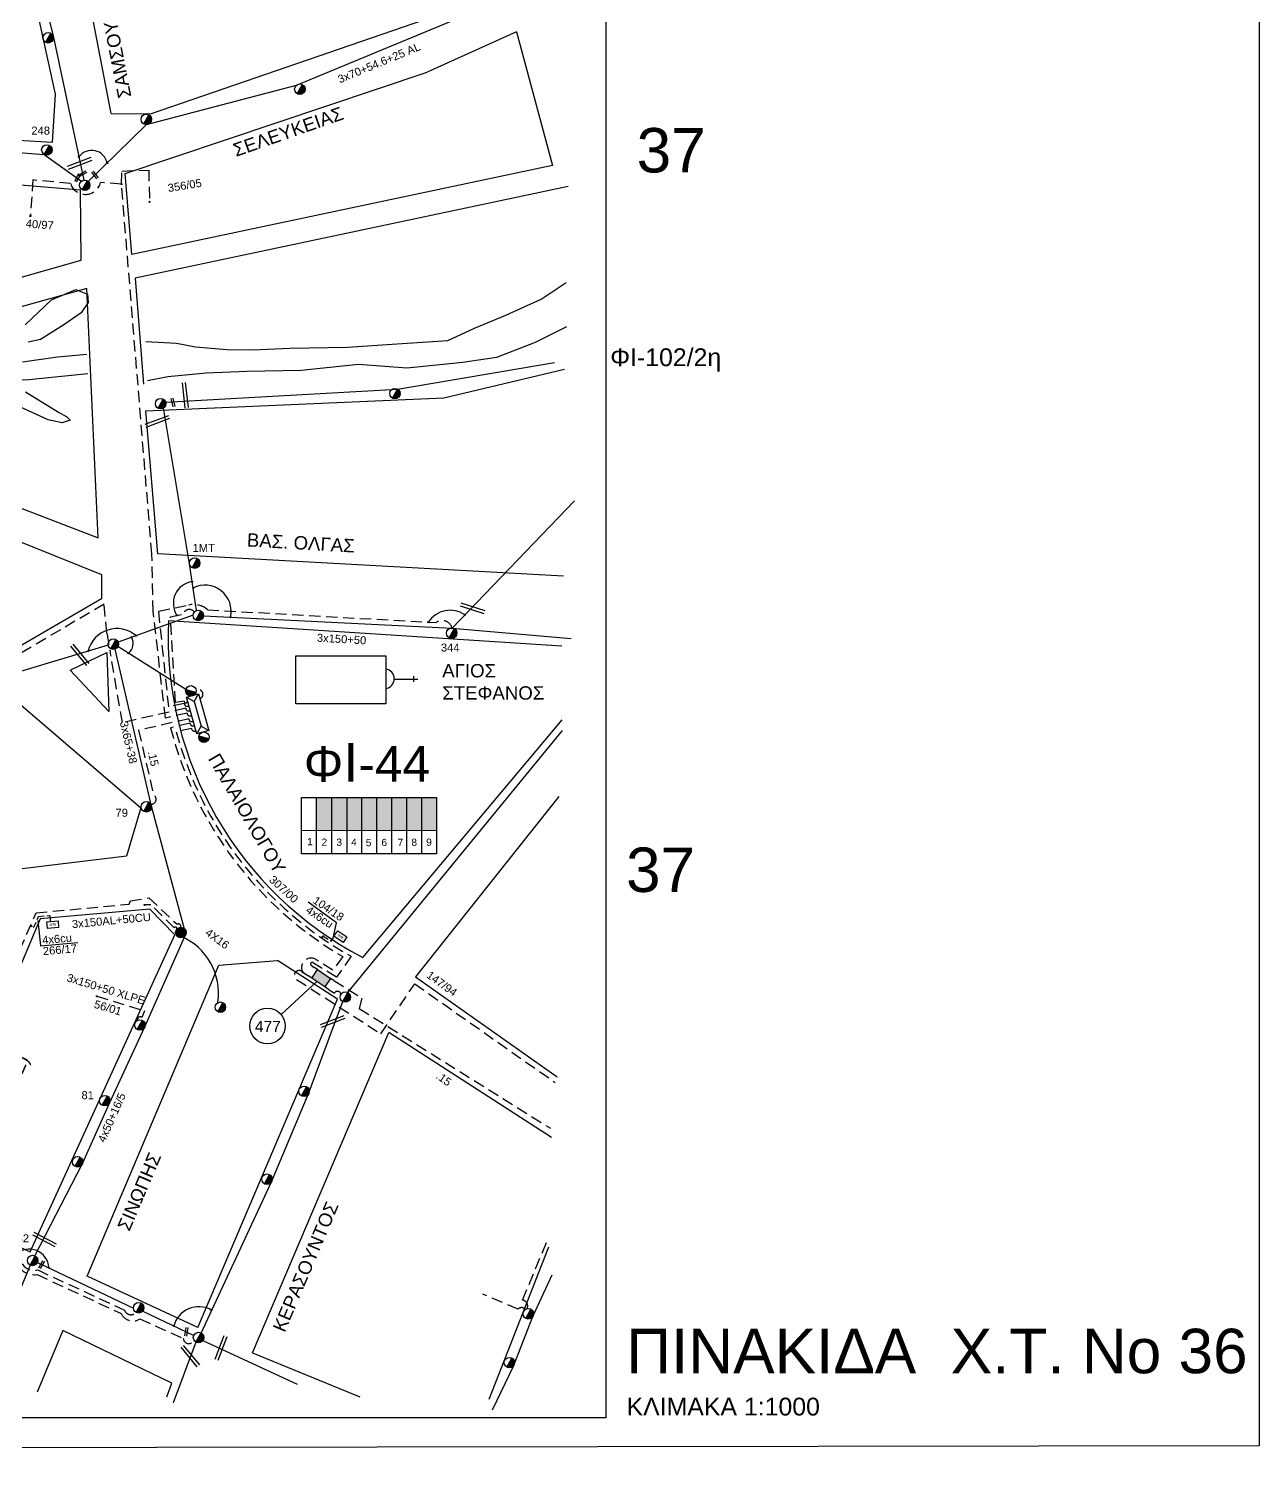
# Model space of a CAD drawing. Header units: millimetres. Extents: x 1091 to 3521, y 1177 to 2968.
# Drawn here: x 3244.7 to 3521.5, y 1933.2 to 2255.6 of the extents above; entities that cross this region are included whole.
import ezdxf
from ezdxf.enums import TextEntityAlignment as Align

# ---------------------------------------------------------------- set-up
doc = ezdxf.new("R2010")
doc.units = ezdxf.units.MM
doc.linetypes.add('DASHED', pattern=[19.05, 12.7, -6.35])
for name, color, linetype, lineweight in [('3x150+50', 7, 'Continuous', 30), ('3x150+50 XLPE', 7, 'SYN_LINE', 30), ('3x65+38', 7, 'Continuous', 30), ('4x50+16_5', 7, 'Continuous', 30), ('Άγνωστα', 7, 'Continuous', 30), ('Γυμνά εναέρια ΧΤ (3Φ) 4x50AL', 7, 'Continuous', 30), ('Εναέρια παροχή ΧΤ 4x16', 7, 'SYN_LINE', 30), ('Καλώδια ΧΤ   3x150AL+50CU', 7, 'DASHED', 30), ('Συνεστραμμένα ΧΤ   3x70+54.6+25 AL', 7, 'SYN_LINE', 30), ('Υπόγεια Καλώδια Δικτύου ΧΤ   .15', 7, 'DASHED', 30), ('Υπόγεια καλώδια Παροχών ΧΤ   4x16AL', 7, 'DASHED', 30), ('Υπόγεια καλώδια Παροχών ΧΤ   4x50AL', 7, 'DASHED', 30), ('Υπόγεια καλώδια Παροχών ΧΤ   4x6', 7, 'DASHED', 30)]:
    doc.layers.add(name, color=color, linetype=linetype, lineweight=lineweight)
for name, color, linetype in [('Link Box 4 Διευθύνσεων', 7, 'Continuous'), ('Pillar OTE', 7, 'Continuous'), ('TEXT ΚΑΛΩΔΙΩΝ', 7, 'Continuous'), ('ΑΓΝΩΣΤΟ ΕΝΑΕΡΙΟ ΚΑΛΩΔΙΟ', 7, 'Continuous'), ('ΑΓΝΩΣΤΟ ΥΠΟΓΕΙΟ ΚΑΛΩΔΙΟ', 7, 'DASHED'), ('Επιγραφές - Σχήματα', 7, 'Continuous'), ('Μηχανική τομή', 7, 'Continuous'), ('Στύλος Ξύλινος', 7, 'Continuous'), ('Στύλος Ξύλινος @ 1', 7, 'Continuous'), ('Στύλος ΦΜ', 7, 'Continuous'), ('Στύλος ΦΜ @ 1', 7, 'Continuous'), ('Συνδέσεις', 7, 'Continuous'), ('Τομή', 7, 'Continuous'), ('Υποσταθμός εναέριος 2 στύλων', 7, 'Continuous'), ('Υποσταθμός πόλεως', 7, 'Continuous'), ('Υπόβαθρο ΔΕΗ', 7, 'Continuous')]:
    doc.layers.add(name, color=color, linetype=linetype)
doc.styles.add('arial', font='arial.ttf')
doc.styles.get("Standard").update_dxf_attribs({"font": 'arial.ttf', "height": 1.8})
doc.linetypes.add('PRANES_1r', pattern='A,0.5,[137,SPECLINE.shx,S=1,R=180,X=0,Y=0],0.5', length=1)
doc.linetypes.add('SYN_LINE', pattern='A,0.5,-0.0001,["/\\/\\/\\/",Standard,S=0.1,R=0,X=0,Y=-0.05],-0.25', length=0.7501)
doc.dimstyles.new('ISO-25', dxfattribs={"dimtxt": 2.5, "dimasz": 2.5, "dimexe": 1.25, "dimexo": 0.625, "dimtad": 1, "dimtxsty": 'Standard', "dimcen": 2.5, "dimadec": 0, "dimazin": 0, "dimtfac": 1, "dimtmove": 0, "dimatfit": 3, "dimfxl": 1, "dimarcsym": 0})

# ---------------------------------------------------------------- blocks, each defined once
blk = doc.blocks.new('ΥΠΑΡΧΩΝ ΤΣΙΜΕΝΤΕΝΙΟΣ ΣΤΥΛΟΣ')
at = {"layer": 'Στύλος ΦΜ'}
blk.add_hatch(color=7, dxfattribs=at).paths.add_polyline_path([(-1.29, -2.28, 0.574793), (2.62, 0, 0.268822), (1.3, 2.27)])
at = {"layer": 'Στύλος ΦΜ', "color": 7}
blk.add_line((-1.29, -2.28), (1.3, 2.27), dxfattribs=at)
blk.add_circle((0, 0), 2.62, dxfattribs=at)
at = {"layer": 'Στύλος ΦΜ', "flags": 4}
for tag, p in [('ΑΡΙΘΜΟΣ', (-4.68, 8.05)), ('ΤΥΠΟΣ', (-4.91, 3.03))]:
    blk.add_attdef(tag, p, '', height=4, dxfattribs=at)
blk = doc.blocks.new('ΥΠΟΣΤΑΘΜΟΣ ΕΝΑΕΡΙΟΣ ΕΠΙ 2 ΣΤΥΛΩΝ')
at = {"layer": 'Υποσταθμός εναέριος 2 στύλων', "linetype": 'Continuous'}
for points in [[(-11.97, -2.11, 0.574793), (-8.45, -0.07, 0.268822), (-9.64, 1.98)], [(9.68, -2.15, 0.574793), (13.19, -0.1, 0.268822), (12.01, 1.95)]]:
    blk.add_hatch(color=256, dxfattribs=at).paths.add_polyline_path(points)
for p, q in [((-11.97, -2.11), (-9.64, 1.98)), ((9.68, -2.15), (12.01, 1.95))]:
    blk.add_line(p, q, dxfattribs=at)
for centre in [(-10.81, -0.07), (10.84, -0.1)]:
    blk.add_circle(centre, 2.36, dxfattribs=at)
at = {"layer": 'Υποσταθμός πόλεως', "linetype": 'Continuous', "ltscale": 40}
blk.add_lwpolyline([(-8.57, 2.82), (8.57, 2.82), (8.57, -2.82), (-8.57, -2.82)], close=True, dxfattribs=at)
for points in [[(-5.75, 0), (-8.57, 2.82)], [(-8.57, -2.82), (-5.75, 0)], [(-5.75, 0), (5.75, 0)], [(5.75, 0), (8.57, 2.82)], [(8.57, -2.82), (5.75, 0)]]:
    blk.add_lwpolyline(points, dxfattribs=at)
at = {"layer": 'Υποσταθμός εναέριος 2 στύλων', "ltscale": 40, "flags": 1}
for tag, p in [('ΜΕΤΑΣΧΗΜΑΤΙΣΜΟΣ', (14.09, 2.51)), ('ΙΣΧΥΣ', (14.07, -0.28)), ('ΑΡΙΘΜΟΣ', (14.19, -3))]:
    blk.add_attdef(tag, p, '', height=1.8, dxfattribs=at)
blk = doc.blocks.new('ΥΠΑΡΧΩΝ ΞΥΛΙΝΟΣ ΣΤΥΛΟΣ')
at = {"layer": 'Στύλος Ξύλινος'}
h = blk.add_hatch(color=7, dxfattribs=at)
h.paths.add_polyline_path([(-2.62, 0, 0.270008), (-1.29, -2.28), (1.3, 2.27, 0.576266)])
h.paths.add_polyline_path([(-1.29, -2.28, 0.574793), (2.62, 0, 0.268822), (1.3, 2.27)])
at = {"layer": 'Στύλος Ξύλινος', "color": 7}
blk.add_line((-1.29, -2.28), (1.3, 2.27), dxfattribs=at)
blk.add_circle((0, 0), 2.62, dxfattribs=at)
at = {"layer": 'Στύλος Ξύλινος', "color": 1, "flags": 4}
for tag, p in [('ΑΡΙΘΜΟΣ', (-4.91, 8.6)), ('ΤΥΠΟΣ', (-4.85, 3.39))]:
    blk.add_attdef(tag, p, '', height=4, dxfattribs=at)
blk = doc.blocks.new('_ΣΥΝΔΕΣΗ')
at = {"layer": 'Συνδέσεις', "linetype": 'SYN_LINE', "ltscale": 40}
blk.add_hatch(color=256, dxfattribs=at).paths.add_polyline_path([(0.5, 0, 1), (-0.5, 0, 1)])
at = {"layer": 'Συνδέσεις'}
blk.add_circle((0, 0), 0.5, dxfattribs=at)
blk = doc.blocks.new('ΜΗΧΑΝΙΚΗ ΤΟΜΗ')
at = {"layer": 'Μηχανική τομή', "ltscale": 40}
for p, q in [((-3.8, 1.2), (3.8, 1.2)), ((3.8, -0.3), (-3.8, -0.3))]:
    blk.add_line(p, q, dxfattribs=at)
blk = doc.blocks.new('ΤΟΜΗ')
at = {"layer": 'Τομή', "ltscale": 40}
for p, q in [((11.3, -0.6), (-11.4, -0.6)), ((11.3, -3.4), (-11.4, -3.4))]:
    blk.add_line(p, q, dxfattribs=at)
blk = doc.blocks.new('LINK BOX 4 ΑΝΑΧΩΡΗΣΕΩΝ')
at = {"layer": 'Link Box 4 Διευθύνσεων', "ltscale": 40}
blk.add_hatch(color=256, dxfattribs=at).paths.add_polyline_path([(-3.54, 0), (-3.54, -4.67), (3.54, -4.67), (3.54, 0)])
for p, q in [((-3.54, 0), (-5.33, 0)), ((5.33, 0), (3.54, 0)), ((-3.54, -4.67), (-5.33, -4.67)), ((5.33, -4.67), (3.54, -4.67))]:
    blk.add_line(p, q, dxfattribs=at)
blk.add_lwpolyline([(-3.54, -4.67), (-3.54, 0), (3.54, 0), (3.54, -4.67)], close=True, dxfattribs=at)
blk = doc.blocks.new('PILLAR ΟΤΕ')
at = {"layer": 'Pillar OTE', "ltscale": 40}
blk.add_lwpolyline([(-3.31, 2.02), (3.39, 2.02), (3.39, -1.99), (-3.31, -1.99)], close=True, dxfattribs=at)
at = {"layer": 'Pillar OTE', "insert": (-1.81, 0.71), "char_height": 1.3575, "width": 109.961, "attachment_point": 1}
blk.add_mtext('{\\fArial|b1|i0|c161|p34;OTE}', dxfattribs=at)

msp = doc.modelspace()

# ---------------------------------------------------------------- hatches: boundary and pattern name
at = {"layer": 'Pillar OTE', "ltscale": 40}
h = msp.add_hatch(color=256, dxfattribs=at)
h.dxf.hatch_style = 1
h.paths.add_polyline_path([(3244.96, 2053.49), (3245.69, 2053.61), (3245.25, 2054.15)])
h = msp.add_hatch(color=256, dxfattribs=at)
h.dxf.hatch_style = 1
h.paths.add_polyline_path([(3310.74, 2051.03), (3310.81, 2051.44), (3310.44, 2051.23)])
at = {"layer": 'Καλώδια ΧΤ   3x150AL+50CU', "linetype": 'DASHED', "lineweight": -3, "ltscale": 0.2}
h = msp.add_hatch(color=1, dxfattribs=at)
h.dxf.hatch_style = 1
h.paths.add_polyline_path([(3312.88, 2082.66), (3309.44, 2082.66), (3309.44, 2075.3), (3312.88, 2075.29)])
h = msp.add_hatch(color=2, dxfattribs=at)
h.dxf.hatch_style = 1
h.paths.add_polyline_path([(3312.88, 2075.29), (3316.32, 2075.29), (3316.32, 2082.66), (3312.88, 2082.66)])
h = msp.add_hatch(color=5, dxfattribs=at)
h.dxf.hatch_style = 1
h.paths.add_polyline_path([(3319.61, 2082.66), (3316.32, 2082.66), (3316.32, 2075.29), (3319.61, 2075.29)])
h = msp.add_hatch(color=133, dxfattribs=at)
h.dxf.hatch_style = 1
h.paths.add_polyline_path([(3319.61, 2075.29), (3323, 2075.28), (3323, 2082.66), (3319.61, 2082.66)])
h = msp.add_hatch(color=27, dxfattribs=at)
h.dxf.hatch_style = 1
h.paths.add_polyline_path([(3323, 2075.28), (3326.4, 2075.28), (3326.4, 2082.66), (3323, 2082.66)])
h = msp.add_hatch(color=173, dxfattribs=at)
h.dxf.hatch_style = 1
h.paths.add_polyline_path([(3329.73, 2075.28), (3329.73, 2082.66), (3326.4, 2082.66), (3326.4, 2075.28)])
h = msp.add_hatch(color=151, dxfattribs=at)
h.dxf.hatch_style = 1
h.paths.add_polyline_path([(3333.12, 2082.66), (3329.73, 2082.66), (3329.73, 2075.28), (3333.12, 2075.27)])
h = msp.add_hatch(color=6, dxfattribs=at)
h.dxf.hatch_style = 1
h.paths.add_polyline_path([(3336.44, 2082.66), (3333.05, 2082.66), (3333.05, 2075.28), (3336.44, 2075.27)])

# ---------------------------------------------------------------- linework, layer by layer
at = {"layer": '3x150+50', "color": 7, "linetype": 'DASHED', "lineweight": -3, "ltscale": 0.2}
msp.add_lwpolyline([(3265.59, 2220.62), (3265.68, 2223.54), (3271.72, 2223.77), (3271.87, 2216.61)], dxfattribs=at)
at = {"layer": '3x150+50', "color": 173, "linetype": 'DASHED', "lineweight": -3, "ltscale": 0.2}
for points in [[(3272.42, 2137.39), (3265.59, 2220.62)], [(3272.7, 2124.47), (3272.42, 2137.39)]]:
    msp.add_lwpolyline(points, dxfattribs=at)
msp.add_lwpolyline([(3281.32, 2101.15, -0.621645), (3280.34, 2101.66), (3275.5, 2100.55), (3272.7, 2124.47)], format="xyb", dxfattribs=at)
at = {"layer": '3x150+50', "color": 5, "linetype": 'DASHED', "lineweight": -3, "ltscale": 0.2}
for points in [[(3280.71, 2103.32, -0.646704), (3279.72, 2103.82), (3276.24, 2103.03), (3273.95, 2124.57), (3280.64, 2125.96, -0.228659), (3284.98, 2124.88), (3336.33, 2122.01, -0.133603)], [(3336.33, 2122.01, -0.531004), (3339.93, 2120.78, -10.18246)]]:
    msp.add_lwpolyline(points, format="xyb", dxfattribs=at)
at = {"layer": '3x150+50', "color": 1, "linetype": 'DASHED', "lineweight": -3, "ltscale": 0.2}
for points in [[(3277.75, 2104.05), (3276.58, 2123.27), (3279.53, 2123.95, -0.651397), (3281.96, 2124.38, 1047.895434)], [(3280.4, 2104.43, -1.133713), (3279.66, 2104.33), (3277.75, 2104.05)]]:
    msp.add_lwpolyline(points, format="xyb", dxfattribs=at)
at = {"layer": '3x150+50', "color": 151, "linetype": 'DASHED', "lineweight": -3, "ltscale": 0.2}
msp.add_arc((3282.85, 2105.88), 1.06, 289.1086, 117.3457, dxfattribs=at)
at = {"layer": '3x150+50 XLPE', "color": 6, "linetype": 'DASHED', "lineweight": -3, "ltscale": 0.2}
for points in [[(3281.97, 2098.86, -0.532137), (3280.99, 2099.36), (3276.64, 2098.37, 0.200665), (3315.35, 2046.91), (3313.12, 2043.82), (3309.52, 2046.09, 0.854761), (3306.42, 2043.34), (3307.63, 2042.55)], [(3306.42, 2043.34, 1.193917), (3304.96, 2041.75), (3323.88, 2029.57), (3331.54, 2040.79), (3363.12, 2018.59)]]:
    msp.add_lwpolyline(points, format="xyb", dxfattribs=at)
msp.add_lwpolyline([(3313.35, 2041.52), (3319.62, 2037.56), (3319.05, 2035.21), (3362.06, 2008.31)], dxfattribs=at)
at = {"layer": '3x150+50 XLPE', "color": 133, "linetype": 'DASHED', "lineweight": -3, "ltscale": 0.2}
msp.add_lwpolyline([(3260.06, 2037.97), (3270.76, 2034.71), (3270.17, 2033.2, 0.780669), (3269.25, 2032.61, -2.988742)], format="xyb", dxfattribs=at)
at = {"layer": '3x65+38', "color": 133, "lineweight": -3, "ltscale": 0.1}
msp.add_lwpolyline([(3280.05, 2051.92), (3272.35, 2080.76), (3264.16, 2116.06)], dxfattribs=at)
at = {"layer": '4x50+16_5', "color": 133, "lineweight": -3, "ltscale": 0.1}
msp.add_lwpolyline([(3246.1, 1979.64), (3256.84, 2000.39), (3262.93, 2014.1), (3270.77, 2030.99), (3280.05, 2051.92)], dxfattribs=at)
at = {"layer": 'Pillar OTE', "lineweight": -3, "ltscale": 40}
for points in [[(3306.11, 2070.02), (3306.11, 2082.66), (3336.44, 2082.66), (3336.44, 2069.99), (3306.11, 2070.02)], [(3309.44, 2070.01), (3309.44, 2082.66)], [(3312.88, 2070.01), (3312.88, 2082.66)], [(3316.32, 2070.01), (3316.32, 2082.66)], [(3319.61, 2070), (3319.61, 2082.66)], [(3323, 2070), (3323, 2082.66)], [(3326.4, 2070), (3326.4, 2082.66)], [(3329.73, 2069.99), (3329.73, 2082.66)], [(3333.12, 2069.99), (3333.12, 2082.66)], [(3306.11, 2075.3), (3336.44, 2075.27)]]:
    msp.add_lwpolyline(points, dxfattribs=at)
at = {"layer": 'Pillar OTE', "ltscale": 40}
msp.add_lwpolyline([(3310.44, 2051.23), (3310.81, 2051.44), (3310.74, 2051.03), (3310.44, 2051.23)], dxfattribs=at)
at = {"layer": 'Άγνωστα', "lineweight": -3, "ltscale": 0.1}
for points in [[(3521.49, 1936.89), (1091.31, 1933.19), (1091.31, 2964.7), (3521.49, 2968.4)], [(3374.53, 1943.19), (1101.31, 1943.19), (1101.31, 2954.7), (3374.53, 2954.7)]]:
    msp.add_lwpolyline(points, close=True, dxfattribs=at)
at = {"layer": 'ΑΓΝΩΣΤΟ ΕΝΑΕΡΙΟ ΚΑΛΩΔΙΟ', "color": 151, "lineweight": -3, "ltscale": 0.1}
for points in [[(3246.08, 2270.11), (3250.2, 2253.96), (3257.13, 2221.5)], [(3281.68, 2123.7), (3264.84, 2117.62)], [(3262.59, 2116.96), (3233.09, 2108.11), (3189.43, 2084.05)]]:
    msp.add_lwpolyline(points, dxfattribs=at)
at = {"layer": 'ΑΓΝΩΣΤΟ ΕΝΑΕΡΙΟ ΚΑΛΩΔΙΟ', "color": 6, "lineweight": -3, "ltscale": 0.1}
msp.add_lwpolyline([(3275.51, 2171.61), (3327.68, 2174.52), (3362.95, 2180.48)], dxfattribs=at)
at = {"layer": 'ΑΓΝΩΣΤΟ ΕΝΑΕΡΙΟ ΚΑΛΩΔΙΟ', "color": 1, "linetype": 'SYN_LINE', "lineweight": -3, "ltscale": 15}
msp.add_lwpolyline([(3282.43, 2124.71), (3280.88, 2135.19), (3275.05, 2170.27)], dxfattribs=at)
at = {"layer": 'ΑΓΝΩΣΤΟ ΕΝΑΕΡΙΟ ΚΑΛΩΔΙΟ', "color": 5, "linetype": 'SYN_LINE', "lineweight": -3, "ltscale": 15}
msp.add_lwpolyline([(3339.93, 2120.78), (3367.49, 2149.42)], dxfattribs=at)
at = {"layer": 'ΑΓΝΩΣΤΟ ΕΝΑΕΡΙΟ ΚΑΛΩΔΙΟ', "color": 1, "lineweight": -3, "ltscale": 0.1}
for points in [[(3284.03, 2123.52), (3339.93, 2120.78), (3366.7, 2118.46)], [(3349.01, 1944.96), (3353.72, 1954.84), (3358.1, 1965.99), (3362.45, 1975.33)], [(3283.9, 1960.59), (3305.07, 1950.79)]]:
    msp.add_lwpolyline(points, dxfattribs=at)
at = {"layer": 'ΑΓΝΩΣΤΟ ΕΝΑΕΡΙΟ ΚΑΛΩΔΙΟ', "color": 151, "linetype": 'SYN_LINE', "lineweight": -3, "ltscale": 15}
msp.add_lwpolyline([(3280.05, 2106.94), (3264.8, 2116.63)], dxfattribs=at)
at = {"layer": 'ΑΓΝΩΣΤΟ ΕΝΑΕΡΙΟ ΚΑΛΩΔΙΟ', "color": 30, "lineweight": -3, "ltscale": 0.1}
msp.add_lwpolyline([(3245.02, 1977.54), (3232.75, 1947.8)], dxfattribs=at)
at = {"layer": 'ΑΓΝΩΣΤΟ ΕΝΑΕΡΙΟ ΚΑΛΩΔΙΟ', "color": 27, "lineweight": -3, "ltscale": 0.1}
for points in [[(3246.7, 1978.15), (3268.28, 1967.86)], [(3270.37, 1967.19), (3281.85, 1961.73)]]:
    msp.add_lwpolyline(points, dxfattribs=at)
at = {"layer": 'ΑΓΝΩΣΤΟ ΕΝΑΕΡΙΟ ΚΑΛΩΔΙΟ', "color": 5, "lineweight": -3, "ltscale": 0.1}
msp.add_lwpolyline([(3282.34, 1960.21), (3277.21, 1946.59)], dxfattribs=at)
at = {"layer": 'ΑΓΝΩΣΤΟ ΥΠΟΓΕΙΟ ΚΑΛΩΔΙΟ', "color": 173, "lineweight": -3, "ltscale": 0.2}
msp.add_lwpolyline([(3265.59, 2220.62), (3260.89, 2220.95, -0.750532), (3254.15, 2220.71), (3245.68, 2221.54), (3245.09, 2213.44)], format="xyb", dxfattribs=at)
at = {"layer": 'ΑΓΝΩΣΤΟ ΥΠΟΓΕΙΟ ΚΑΛΩΔΙΟ', "color": 2, "lineweight": -3, "ltscale": 0.2}
for points in [[(3282.3, 2097.7, -0.536812), (3281.32, 2098.2), (3277.92, 2097.43, 0.201782), (3317.23, 2046.98), (3313.98, 2042.28), (3308.55, 2045.56, 0.95452), (3308.3, 2044.94), (3308.93, 2044.49)], [(3312.05, 2039.58), (3313.48, 2038.71, -0.644229), (3314.96, 2038.5, 1.397143)]]:
    msp.add_lwpolyline(points, format="xyb", dxfattribs=at)
at = {"layer": 'ΑΓΝΩΣΤΟ ΥΠΟΓΕΙΟ ΚΑΛΩΔΙΟ', "color": 1, "lineweight": -3, "ltscale": 0.2}
msp.add_lwpolyline([(3356.82, 1967.74, 0.495206), (3355.81, 1969.67), (3361.16, 1982.61)], format="xyb", dxfattribs=at)
at = {"layer": 'ΑΓΝΩΣΤΟ ΥΠΟΓΕΙΟ ΚΑΛΩΔΙΟ', "color": 7, "lineweight": -3, "ltscale": 0.2}
for points in [[(3212.56, 1964.12), (3206.79, 1966.5), (3213.22, 1982.12), (3238.45, 1970.49), (3241.59, 1978.63), (3243.05, 1978.09, 0.322099), (3246.74, 1976.44), (3266.28, 1967.41, 0.574798), (3268.88, 1966.9, -0.574798)], [(3213.03, 1965.25), (3208.18, 1967.25), (3213.75, 1980.78), (3239, 1969.13), (3242.17, 1977.35), (3242.39, 1977.27, 0.277637), (3246.6, 1975.41), (3265.53, 1966.65, 0.449612), (3269.72, 1965.43, -0.514674)], [(3269.72, 1965.43), (3279.49, 1961.03, 0.799635), (3281.89, 1960.66, -3.432435)]]:
    msp.add_lwpolyline(points, format="xyb", dxfattribs=at)
at = {"layer": 'Γυμνά εναέρια ΧΤ (3Φ) 4x50AL', "color": 133, "lineweight": -3, "ltscale": 0.1}
msp.add_lwpolyline([(3161.99, 2237.83), (3182.22, 2233.79), (3206.11, 2230.11), (3227.06, 2228.95), (3248.22, 2227.27), (3256.62, 2221.28)], dxfattribs=at)
at = {"layer": 'Γυμνά εναέρια ΧΤ (3Φ) 4x50AL', "color": 2, "lineweight": -3, "ltscale": 0.1}
msp.add_lwpolyline([(3316.5, 2038.83), (3364.79, 2097.76)], dxfattribs=at)
at = {"layer": 'Γυμνά εναέρια ΧΤ (3Φ) 4x50AL', "color": 27, "lineweight": -3, "ltscale": 0.1}
msp.add_lwpolyline([(3283.51, 1962.26), (3299.33, 1996.27), (3307.58, 2015.89), (3315.34, 2036.79)], dxfattribs=at)
at = {"layer": 'Εναέρια παροχή ΧΤ 4x16', "color": 131, "lineweight": -3, "ltscale": 15}
msp.add_arc((3273.59, 2038.74), 13.81, 351.27, 67.4246, dxfattribs=at)
at = {"layer": 'Καλώδια ΧΤ   3x150AL+50CU', "color": 27, "lineweight": -3, "ltscale": 0.2}
msp.add_lwpolyline([(3281.01, 2102.25, -0.603485), (3280.03, 2102.75), (3265.82, 2099.51), (3263.19, 2114.44, -0.003839), (3262.32, 2119.62), (3261.68, 2126.17), (3235.62, 2110.8, 0.819622), (3229.75, 2107.84), (3225.23, 2105.52)], format="xyb", dxfattribs=at)
at = {"layer": 'Καλώδια ΧΤ   3x150AL+50CU', "color": 133, "lineweight": -3, "ltscale": 0.2}
for points in [[(3231.03, 2047.61, -0.64863), (3232.35, 2048.09), (3241.19, 2044.91), (3246.38, 2056.74), (3267.33, 2058.72), (3267.61, 2059.45), (3271.73, 2060.1), (3278.1, 2054.17, -0.689467), (3278.91, 2053.5, 0.334024)], [(3278.06, 2053.1, 0.865517), (3277.46, 2053.41), (3272.21, 2058.53), (3270.79, 2058.53)]]:
    msp.add_lwpolyline(points, format="xyb", dxfattribs=at)
at = {"layer": 'Συνεστραμμένα ΧΤ   3x70+54.6+25 AL', "color": 151, "linetype": 'SYN_LINE', "lineweight": -3, "ltscale": 15}
msp.add_lwpolyline([(3258.11, 2221.21), (3271.25, 2234), (3304.94, 2242.85), (3341.55, 2258.02), (3352.52, 2263.13)], dxfattribs=at)
at = {"layer": 'Υπόβαθρο ΔΕΗ', "lineweight": -3, "ltscale": 0.1}
for points in [[(3263.27, 2236.47), (3256.41, 2271.93), (3345.39, 2288.77)], [(3263.27, 2236.47), (3272.09, 2236.43), (3336.02, 2258.37)], [(3354.46, 2254.86), (3334.32, 2245.8)], [(3354.46, 2254.86), (3362.5, 2224.82)], [(3266.4, 2222.97), (3334.32, 2245.8)], [(3200.8, 2187.7), (3256.55, 2203.48), (3256.38, 2219.23), (3199.73, 2223.97), (3182.2, 2231.54)], [(3362.5, 2224.82), (3267.9, 2204.81)], [(3267.9, 2204.81), (3266.4, 2222.97)], [(3366.08, 2220.05), (3268.66, 2199.44)], [(3268.66, 2199.44), (3270.57, 2175.64)], [(3144.17, 2167.21), (3148.55, 2184.01), (3260.38, 2141.08), (3257.82, 2197.15), (3203.13, 2181.95)], [(3365.03, 2132.47), (3273.79, 2137.45), (3271.05, 2169.6), (3338.12, 2172.57), (3365.24, 2179.03)], [(3157.2, 2174.63), (3261.12, 2132.86), (3261.12, 2127.38), (3197.56, 2090.5), (3176.05, 2134.05), (3139.1, 2149.19), (3144.17, 2167.21)], [(3364.62, 2116.69), (3276.14, 2122.42)], [(3319.85, 2046.7), (3364.68, 2100.13)], [(3363.92, 2082.87), (3331.71, 2042.35), (3363.58, 2019.87)], [(3247.36, 2049.29), (3255.79, 2050.04)], [(3282.79, 1963.48), (3257.87, 1975.04), (3287.51, 2044.97), (3300.67, 2046.01)], [(3314.14, 2037.32), (3300.67, 2046.01)], [(3282.79, 1963.48), (3314.14, 2037.32)], [(3295.09, 1957.81), (3325.68, 2029.87)], [(3362.3, 2006.23), (3325.68, 2029.87)], [(3348.3, 1947.42), (3361.67, 1981.67)], [(3275.75, 1947.88), (3276.9, 1950.99), (3252.43, 1962.8), (3246.6, 1948.97)], [(3295.09, 1957.81), (3319.22, 1947.91)]]:
    msp.add_lwpolyline(points, dxfattribs=at)
msp.add_lwpolyline([(3250.02, 2229.97), (3202.88, 2232.72, -0.289115), (3191.7, 2240.73), (3187.73, 2263.08), (3244.26, 2270.33), (3250.66, 2240.86), (3250.02, 2229.97)], format="xyb", dxfattribs=at)
at = {"layer": 'Υπόβαθρο ΔΕΗ', "linetype": 'PRANES_1r', "lineweight": -3, "ltscale": 0.5}
for points in [[(3243.92, 2188.94), (3249.82, 2194.59), (3255.33, 2196.89), (3257.94, 2195.86), (3258.13, 2194), (3256.55, 2191.67), (3252.63, 2188.96), (3247.4, 2185.7), (3244.6, 2185.05)], [(3271.09, 2185.23), (3277.95, 2184.82), (3282.21, 2184.05), (3289.25, 2183.44), (3295.16, 2183.34), (3303.45, 2183.75), (3316.41, 2183.96), (3327.61, 2184.68), (3339.01, 2185.41), (3344.97, 2188.22), (3352.01, 2191.12), (3360, 2194.75), (3365.59, 2198.48)], [(3365.7, 2188.54), (3358.65, 2185.01), (3349.94, 2181.6), (3342.37, 2180.46), (3329.76, 2179.25), (3318.93, 2180.04), (3306.02, 2178.73), (3293.76, 2178.47), (3284.63, 2178.08), (3276.02, 2177.3), (3271.46, 2176.39)], [(3243.3, 2180.67), (3251.23, 2181.79), (3257.76, 2182.34)], [(3258, 2177.91), (3244.77, 2176.56), (3241.3, 2176.5)], [(3244, 2173.87), (3251.44, 2169.31), (3253.31, 2168.29), (3254.08, 2167.52), (3252.28, 2166.94), (3249.13, 2167.58), (3240.08, 2171.69)]]:
    msp.add_lwpolyline(points, dxfattribs=at)
at = {"layer": 'Υπόβαθρο ΔΕΗ', "linetype": 'Continuous', "lineweight": -3, "ltscale": 0.1}
for points in [[(3254.07, 2111.34), (3262.32, 2115.28), (3262.75, 2101.98)], [(3304.81, 2114.53), (3325.01, 2114.53), (3325.01, 2103.74), (3304.81, 2103.74)]]:
    msp.add_lwpolyline(points, close=True, dxfattribs=at)
for points in [[(3326.93, 2109.27), (3332.24, 2109.27)], [(3331.25, 2109.94), (3331.25, 2108.7)]]:
    msp.add_lwpolyline(points, dxfattribs=at)
at = {"layer": 'Υπόβαθρο ΔΕΗ', "lineweight": -3, "ltscale": 0.1}
for points in [[(3201.26, 2080.56), (3241.91, 2104.43), (3269.93, 2080.35), (3266.69, 2069.46), (3210.39, 2062.68)], [(3245.05, 1980.52), (3277.6, 2051.82), (3271.98, 2057.6), (3247.29, 2055.4), (3220.46, 1991.75)]]:
    msp.add_lwpolyline(points, close=True, dxfattribs=at)
at = {"layer": 'Υπόβαθρο ΔΕΗ', "lineweight": -3}
msp.add_lwpolyline([(3309.52, 2041.28), (3301.48, 2033.88)], dxfattribs=at)
msp.add_circle((3298.43, 2031.3), 4, dxfattribs=at)
for centre, radius, start, end in [((3258.88, 2224.64), 3.56, 11.4813, 143.8256), ((3282.18, 2126.34), 4.93, 98.3058, 213.508), ((3284.39, 2124.55), 5.87, 346.9939, 117.3753), ((3339.49, 2118.96), 5.82, 55.4698, 147.293), ((3264.55, 2113.99), 6.67, 49.7342, 165.9771), ((3265.48, 2117.32), 2.74, 307.4116, 30.3569), ((3244.88, 1976.76), 4.36, 2.3409, 133.4528), ((3283.02, 1962.26), 5.91, 62.7339, 164.1384)]:
    msp.add_arc(centre, radius, start, end, dxfattribs=at)
at = {"layer": 'Υπόβαθρο ΔΕΗ', "lineweight": -3, "ltscale": 0.1}
for centre, radius, start, end in [((3357.52, 2118.93), 81.46, 177.5422, 242.4539), ((3324.71, 2109.39), 2.22, 277.7828, 82.2172)]:
    msp.add_arc(centre, radius, start, end, dxfattribs=at)
at = {"layer": 'Υπόγεια Καλώδια Δικτύου ΧΤ   .15', "color": 133, "lineweight": -3, "ltscale": 0.2}
msp.add_lwpolyline([(3281.69, 2099.85, -0.55693), (3280.71, 2100.36), (3269.43, 2097.79), (3272.79, 2083.27)], format="xyb", dxfattribs=at)
msp.add_arc((3272.23, 2082.28), 1.14, 271.8014, 60.3123, dxfattribs=at)
at = {"layer": 'Υπόγεια καλώδια Παροχών ΧΤ   4x16AL', "color": 1, "lineweight": -3, "ltscale": 0.2}
msp.add_lwpolyline([(3356.21, 1967.68, 0.470956), (3354.78, 1967.61), (3346.83, 1971.03)], format="xyb", dxfattribs=at)
at = {"layer": 'Υπόγεια καλώδια Παροχών ΧΤ   4x6', "color": 133, "linetype": 'DASHED', "lineweight": -3, "ltscale": 0.1}
msp.add_lwpolyline([(3245.69, 2053.6), (3245.89, 2053.51), (3246.91, 2055.93), (3249.47, 2056.16), (3249.59, 2054.79)], dxfattribs=at)
at = {"layer": 'Υπόγεια καλώδια Παροχών ΧΤ   4x6', "color": 2, "linetype": 'DASHED', "lineweight": -3, "ltscale": 0.08}
msp.add_lwpolyline([(3310.81, 2051.44, -0.398503), (3311.2, 2051.37), (3312.72, 2050.36), (3313.43, 2051.43)], format="xyb", dxfattribs=at)

# ---------------------------------------------------------------- block references
at = {"layer": 'Link Box 4 Διευθύνσεων', "lineweight": -3, "xscale": 0.4999999999999998, "yscale": 0.4999999999999998, "zscale": 0.4999999999999998, "rotation": 326.1435380049186}
msp.add_blockref('LINK BOX 4 ΑΝΑΧΩΡΗΣΕΩΝ', (3311.14, 2043), dxfattribs=at)
at = {"layer": 'Pillar OTE', "xscale": 0.375, "yscale": 0.375, "zscale": 0.375}
for p, rotation in [((3250.11, 2054.07), 5), ((3314.82, 2051.41), 326.0000000000001)]:
    msp.add_blockref('PILLAR ΟΤΕ', p, dxfattribs=dict(at, rotation=rotation))
at = {"layer": 'Μηχανική τομή', "lineweight": -3, "xscale": 0.2499999999999677, "yscale": 0.2499999999999677, "zscale": 0.2499999999999677}
for p, rotation in [((3255.61, 2222.09), 240.552331582319), ((3256.8, 2223.03), 209.7011436956938), ((3259.56, 2222.57), 306.5617560239912), ((3277.07, 2171.49), 283.0539886761105), ((3247.52, 1977.71), 240.275808705296), ((3280.27, 1962.54), 82.07324067280562)]:
    msp.add_blockref('ΜΗΧΑΝΙΚΗ ΤΟΜΗ', p, dxfattribs=dict(at, rotation=rotation))
at = {"layer": 'Στύλος Ξύλινος @ 1', "lineweight": -3, "ltscale": 40, "xscale": 0.4499999999998181, "yscale": 0.4499999999998181, "zscale": 0.4499999999998181}
msp.add_blockref('ΥΠΑΡΧΩΝ ΞΥΛΙΝΟΣ ΣΤΥΛΟΣ', (3278.94, 2052.32), dxfattribs=at)
at = {"layer": 'Στύλος ΦΜ @ 1', "lineweight": -3, "ltscale": 40, "xscale": 0.4499999999998181, "yscale": 0.4499999999998181, "zscale": 0.4499999999998181}
for p in [(3249.11, 2253.51), (3305.7, 2241.94), (3271.16, 2235.17), (3257.32, 2220.34), (3327.09, 2173.5), (3274.39, 2171.24), (3282.86, 2123.61), (3263.75, 2117.16), (3315.92, 2037.81), (3287.83, 2035.53), (3269.72, 2031.53), (3306.65, 2016.61), (3255.72, 2000.77), (3298.31, 1996.85), (3269.46, 1967.93), (3357.08, 1966.59), (3282.92, 1961.24), (3352.83, 1955.61)]:
    msp.add_blockref('ΥΠΑΡΧΩΝ ΤΣΙΜΕΝΤΕΝΙΟΣ ΣΤΥΛΟΣ', p, dxfattribs=at)
at = {"layer": 'Στύλος ΦΜ @ 1', "lineweight": -3, "ltscale": 40}
ref = msp.add_blockref('ΥΠΑΡΧΩΝ ΤΣΙΜΕΝΤΕΝΙΟΣ ΣΤΥΛΟΣ', (3248.8, 2228.29), dxfattribs=dict(at, xscale=0.4499999999998181, yscale=0.4499999999998181, zscale=0.4499999999998181))
ref.add_attrib('ΑΡΙΘΜΟΣ', '248', (3245.32, 2231.74), dxfattribs={"layer": 'Στύλος ΦΜ', "height": 1.8, "flags": 4})
ref = msp.add_blockref('ΥΠΑΡΧΩΝ ΤΣΙΜΕΝΤΕΝΙΟΣ ΣΤΥΛΟΣ', (3282.05, 2135.38), dxfattribs=dict(at, xscale=0.4499999999998181, yscale=0.4499999999998181, zscale=0.4499999999998181))
ref.add_attrib('ΑΡΙΘΜΟΣ', '1MT', (3281.57, 2137.9), dxfattribs={"layer": 'Στύλος ΦΜ', "height": 1.8, "flags": 4})
ref = msp.add_blockref('ΥΠΑΡΧΩΝ ΤΣΙΜΕΝΤΕΝΙΟΣ ΣΤΥΛΟΣ', (3339.85, 2119.61), dxfattribs=dict(at, xscale=0.4499999999998181, yscale=0.4499999999998181, zscale=0.4499999999998181))
ref.add_attrib('ΑΡΙΘΜΟΣ', '344', (3337.42, 2115.49), dxfattribs={"layer": 'Στύλος ΦΜ', "height": 1.8, "flags": 4})
ref = msp.add_blockref('ΥΠΑΡΧΩΝ ΤΣΙΜΕΝΤΕΝΙΟΣ ΣΤΥΛΟΣ', (3271.18, 2080.59), dxfattribs=dict(at, xscale=0.4499999999998181, yscale=0.4499999999998181, zscale=0.4499999999998181))
ref.add_attrib('ΑΡΙΘΜΟΣ', '79', (3264.24, 2078.35), dxfattribs={"layer": 'Στύλος ΦΜ', "height": 1.8, "flags": 4})
ref = msp.add_blockref('ΥΠΑΡΧΩΝ ΤΣΙΜΕΝΤΕΝΙΟΣ ΣΤΥΛΟΣ', (3261.83, 2014.51), dxfattribs=dict(at, xscale=0.4499999999998181, yscale=0.4499999999998181, zscale=0.4499999999998181))
ref.add_attrib('ΑΡΙΘΜΟΣ', '81', (3256.59, 2014.84), dxfattribs={"layer": 'Στύλος ΦΜ', "height": 1.8, "flags": 4})
ref = msp.add_blockref('ΥΠΑΡΧΩΝ ΤΣΙΜΕΝΤΕΝΙΟΣ ΣΤΥΛΟΣ', (3245.6, 1978.57), dxfattribs=dict(at, xscale=0.4499999999998181, yscale=0.4499999999998181, zscale=0.4499999999998181))
ref.add_attrib('ΑΡΙΘΜΟΣ', '82', (3242.01, 1982.66), dxfattribs={"layer": 'Στύλος ΦΜ', "height": 1.8, "flags": 4})
at = {"layer": 'Συνδέσεις', "lineweight": -3, "xscale": 0.25, "yscale": 0.25, "zscale": 0.25, "rotation": 46.2675982787486}
for p in [(3256.01, 2226.74), (3262.36, 2225.35), (3281.47, 2131.22), (3281.69, 2129.76), (3278.07, 2123.62), (3290.11, 2123.23), (3334.59, 2122.11), (3342.79, 2123.76), (3267.84, 2118.71), (3268.86, 2119.08), (3258.08, 2115.61), (3267.14, 2115.14), (3260.06, 2037.97), (3249.24, 1976.94), (3285.73, 1967.51), (3277.34, 1963.87)]:
    msp.add_blockref('_ΣΥΝΔΕΣΗ', p, dxfattribs=at)
at = {"layer": 'Συνδέσεις', "lineweight": -3, "xscale": 0.25, "yscale": 0.25, "zscale": 0.25}
for p in [(3265.59, 2220.63), (3271.87, 2216.61), (3245.09, 2213.44), (3270.79, 2058.53), (3306.42, 2043.35)]:
    msp.add_blockref('_ΣΥΝΔΕΣΗ', p, dxfattribs=at)
at = {"layer": 'Τομή', "lineweight": -3}
for p, xscale, yscale, zscale, rotation in [((3256.4, 2224.84), 0.25, 0.25, 0.25, 200.8052687668925), ((3280.48, 2173.18), 0.2499999999999999, 0.2499999999999999, 0.2499999999999999, 276.2961033515215), ((3273.87, 2166.8), 0.2499999999999999, 0.2499999999999999, 0.2499999999999999, 200.8052687668925), ((3344.36, 2124.78), 0.25, 0.25, 0.25, 161.9504783842439), ((3255.78, 2114.48), 0.25, 0.25, 0.25, 129.8309062209225), ((3313.3, 2031.88), 0.2499999999999999, 0.2499999999999999, 0.2499999999999999, 200.8052687668925), ((3248.01, 1982.89), 0.25, 0.25, 0.25, 152.6939466503565), ((3287.47, 1959.05), 0.25, 0.25, 0.25, 69.28535704808726), ((3280.62, 1956.78), 0.25, 0.25, 0.25, 129.8309062209225)]:
    msp.add_blockref('ΤΟΜΗ', p, dxfattribs=dict(at, xscale=xscale, yscale=yscale, zscale=zscale, rotation=rotation))
at = {"layer": 'Υποσταθμός εναέριος 2 στύλων', "lineweight": -3, "xscale": 0.4999999999999995, "yscale": 0.4999999999999995, "zscale": 0.4999999999999995, "rotation": 285.828291334355}
msp.add_blockref('ΥΠΟΣΤΑΘΜΟΣ ΕΝΑΕΡΙΟΣ ΕΠΙ 2 ΣΤΥΛΩΝ', (3282.7, 2101.47), dxfattribs=at)

# ---------------------------------------------------------------- texts
at = {"lineweight": -3, "ltscale": 40, "char_height": 3, "attachment_point": 1, "style": 'arial'}
for s, insert, width, rotation in [('ΣΑΜΣΟΥΝΤΟΣ', (3264.88, 2239.72), 64.8866, 100.9855), ('ΣΕΛΕΥΚΕΙΑΣ', (3290.35, 2229.55), 64.8866, 19.2542), ('ΒΑΣ. ΟΛΓΑΣ', (3293.9, 2142.14), 36.4854, 356.7116), ('ΠΑΛΑΙΟΛΟΓΟΥ', (3287.57, 2092.94), 36.4854, 299.9953), ('(KAΣΤΑΜΟΝΗΣ)', (3229.25, 1996.17), 36.4854, 66.0181), ('ΣΙΝΩΠΗΣ', (3264.58, 1986.13), 36.4854, 66.9994), ('ΚΕΡΑΣΟΥΝΤΟΣ', (3299.51, 1963.4), 36.4854, 66.9994)]:
    msp.add_mtext(s, dxfattribs=dict(at, insert=insert, width=width, rotation=rotation))
at = {"lineweight": -3, "ltscale": 40, "insert": (3337.72, 2112.69), "char_height": 3, "width": 36.4854, "attachment_point": 1, "style": 'arial'}
msp.add_mtext('ΑΓΙΟΣ\\PΣΤΕΦΑΝΟΣ', dxfattribs=at)
at = {"lineweight": -3, "ltscale": 30, "char_height": 1.63, "width": 11.2573, "attachment_point": 1}
for s, insert in [('1', (3307.35, 2073.58)), ('2', (3310.59, 2073.45)), ('3', (3313.92, 2073.45)), ('4', (3317.23, 2073.45)), ('5', (3320.53, 2073.36)), ('6', (3324.05, 2073.39)), ('7', (3327.68, 2073.39)), ('8', (3330.79, 2073.42)), ('9', (3334.12, 2073.45))]:
    msp.add_mtext(s, dxfattribs=dict(at, insert=insert))
at = {"layer": 'TEXT ΚΑΛΩΔΙΩΝ', "lineweight": -3, "ltscale": 0.1, "style": 'arial'}
for s, rotation, p in [('3x70+54.6+25 AL', 22.5113, (3323.52, 2247.87)), ('3x150+50', 356.8001, (3315.09, 2118.31)), ('3x65+38', 283.0639, (3267.18, 2095.06)), (' .15', 283.0639, (3272.66, 2091.81)), (' 3x150AL+50CU', 5.4109, (3262.97, 2054.99)), ('3x150+50 XLPE', 343.045, (3262.12, 2039.6)), ('4x50+16/5', 66.0399, (3263.4, 2010.72))]:
    msp.add_text(s, height=1.8, rotation=rotation, dxfattribs=at).set_placement(p, align=Align.MIDDLE_CENTER)
at = {"layer": 'Άγνωστα', "color": 7, "lineweight": -3, "char_height": 1.8, "attachment_point": 1}
for s, insert, rotation in [('356/05', (3275.87, 2220.58), 9.223), ('40/97', (3244.14, 2212.65), 355.8064), ('307/00', (3299.84, 2065.29), 317.8033), ('4X16', (3285.29, 2053.37), 324.0004), ('147/94', (3335.07, 2043.81), 324.0004), ('56/01', (3259.78, 2037.18), 343.1296), ('.15', (3337.2, 2021.16), 324.0004)]:
    msp.add_mtext_dynamic_manual_height_columns(s, width=1.8, gutter_width=2.31, heights=[1.11], dxfattribs=dict(at, insert=insert, rotation=rotation))
at = {"layer": 'Άγνωστα', "color": 7, "lineweight": -3, "insert": (3295.59, 2032.44), "char_height": 2.5, "width": 4.551914400963142e-14, "attachment_point": 1}
msp.add_mtext('477', dxfattribs=at)
at = {"layer": 'Επιγραφές - Σχήματα', "lineweight": -3, "ltscale": 0.2, "width": 19.6719, "attachment_point": 1}
for s, insert, char_height in [('37', (3381.45, 2233.22), 10), ('ΦΙ-102/2η', (3375.51, 2183.67), 4), ('37', (3379.06, 2071.43), 10)]:
    msp.add_mtext(s, dxfattribs=dict(at, insert=insert, char_height=char_height))
at = {"layer": 'Επιγραφές - Σχήματα', "lineweight": -3, "ltscale": 10, "width": 315.0361, "attachment_point": 1}
for s, insert, char_height in [('ΠΙΝΑΚΙΔΑ  Χ.Τ. Νο 36', (3379.11, 1963.22), 10), ('ΚΛΙΜΑΚΑ 1:1000', (3379.18, 1947.72), 4)]:
    msp.add_mtext(s, dxfattribs=dict(at, insert=insert, char_height=char_height))
at = {"layer": 'Υπόβαθρο ΔΕΗ', "lineweight": -3, "insert": (3306.57, 2094.9), "char_height": 8, "width": 84.6573, "attachment_point": 1}
msp.add_mtext('Φ{\\H1.0833x;Ι}-44', dxfattribs=at)
at = {"layer": 'Υπόγεια καλώδια Παροχών ΧΤ   4x50AL', "color": 7, "ltscale": 0.2, "char_height": 1.8, "attachment_point": 1}
for s, insert, rotation in [('104/18', (3309.46, 2060.58), 326), ('4x6cu', (3307.88, 2058.43), 326), ('4x6cu', (3247.67, 2051.49), 5), ('266/17', (3247.83, 2049.01), 5)]:
    msp.add_mtext_dynamic_manual_height_columns(s, width=1.8, gutter_width=12.5, heights=[0.118], dxfattribs=dict(at, insert=insert, rotation=rotation))

# ---------------------------------------------------------------- leaders
at = {"layer": 'Επιγραφές - Σχήματα'}
msp.add_leader([(3313.18, 2051.06), (3313.95, 2054.5), (3307.61, 2059.12)], dimstyle='ISO-25', override={"dimasz": 0.1, "dimgap": 0.625, "dimtad": 0}, dxfattribs=at)
at = {"layer": 'Επιγραφές - Σχήματα', "ltscale": 40}
msp.add_leader([(3246.74, 2055.01), (3247.36, 2049.29)], dimstyle='ISO-25', override={"dimasz": 0.5, "dimtad": 0}, dxfattribs=at)

doc.saveas('drawing.dxf')
